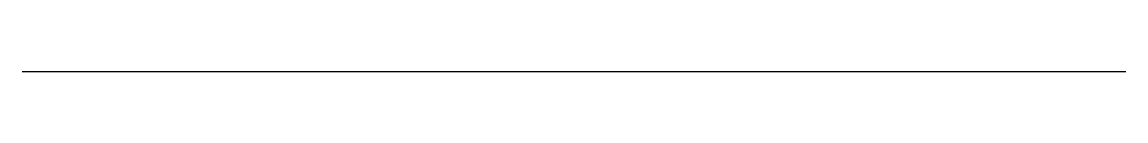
# Model space of a CAD drawing. Header units: millimetres. Extents: x -5 to 55, y -32 to -32.
import ezdxf

# ---------------------------------------------------------------- set-up
doc = ezdxf.new("R2010")
doc.units = ezdxf.units.MM
doc.layers.get('0').update_dxf_attribs({"linetype": 'CONTINUOUS'})

msp = doc.modelspace()

# ---------------------------------------------------------------- linework, layer by layer
msp.add_line((-5, -32), (55, -32))

doc.saveas('drawing.dxf')
